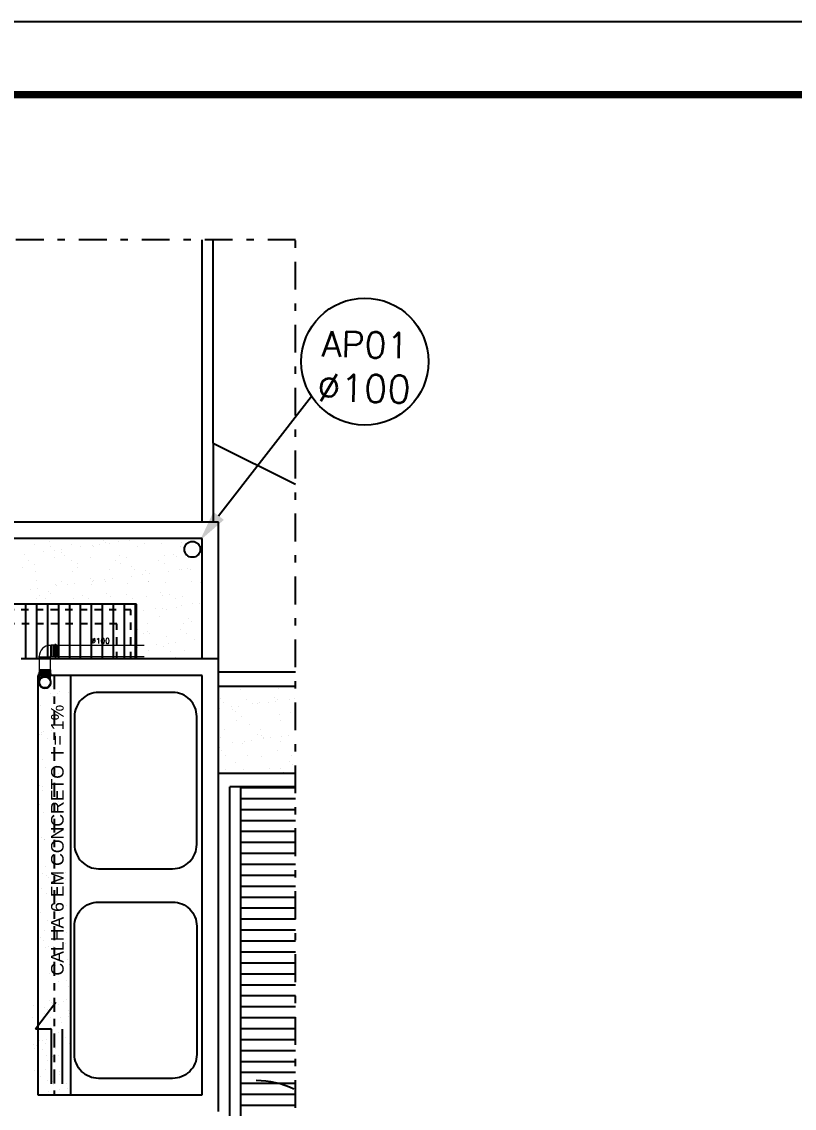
# Model space of a CAD drawing. Header units: millimetres. Extents: x 1573 to 2177, y 1587 to 1932.
# Drawn here: x 1937.05 to 1947.63, y 1916.86 to 1931.73 of the extents above; entities that cross this region are included whole.
import ezdxf
from ezdxf.enums import TextEntityAlignment as Align

# ---------------------------------------------------------------- set-up
doc = ezdxf.new("R2010")
doc.units = ezdxf.units.MM
doc.header["$LTSCALE"] = 0.03
for name, pattern in [('CONTINU', [0]), ('DASHDOT', [25.4, 12.7, -6.35, 0, -6.35]), ('HIDDEN', [9.525, 6.35, -3.175])]:
    doc.linetypes.add(name, pattern=pattern)
for name, color, linetype in [('-HIDRO', 8, 'Continuous'), ('A-PEN-C', 4, 'Continuous'), ('PL09', 9, 'Continuous'), ("PRANCHA - PROJETU'S", 7, 'Continuous'), ('Texto-Tubos', 7, 'Continuous'), ('Tinterno', 9, 'Continuous')]:
    doc.layers.add(name, color=color, linetype=linetype)
doc.layers.add('TigreCad', color=2, linetype='Continuous', lineweight=13)
doc.styles.add('ARIAL', font='arial.ttf')
doc.styles.add('ROMANS', font='romans.shx', dxfattribs={"height": 0.1})
doc.styles.add('TCTUBOS-TXT', font='txt.shx')

# ---------------------------------------------------------------- blocks, each defined once
blk = doc.blocks.new('ADFSGASDFG')
at = {"layer": "PRANCHA - PROJETU'S", "color": 1}
blk.add_line((360.678, 107.346), (276.578, 107.346), dxfattribs=at)
at = {"layer": "PRANCHA - PROJETU'S", "color": 4, "const_width": 0.1}
blk.add_lwpolyline([(279.078, 106.346), (359.678, 106.346), (359.678, 48.946), (279.078, 48.946)], close=True, dxfattribs=at)
blk = doc.blocks.new('11031501d')
at = {"layer": 'TigreCad'}
blk.add_circle((0, 0), 75, dxfattribs=at)
at = {"layer": 'Tinterno'}
blk.add_circle((0, 0), 72.5, dxfattribs=at)
blk = doc.blocks.new('j9n100s')
at = {"layer": 'TigreCad'}
for p, q in [((27.3, 50.8), (60, 50.8)), ((27.3, -50.8), (60, -50.8))]:
    blk.add_line(p, q, dxfattribs=at)
blk.add_circle((0, 0), 53.2, dxfattribs=at)
for start, end in [(61.78498, 298.21502), (298.21502, 61.78498)]:
    blk.add_arc((0, 0), 57.7, start, end, dxfattribs=at)
at = {"layer": 'Tinterno'}
blk.add_line((60, -50.8), (60, 50.8), dxfattribs=at)
blk.add_circle((0, 0), 51, dxfattribs=at)
blk = doc.blocks.new('11031030p')
at = {"layer": 'TigreCad'}
for p, q in [((0, -53.3), (0, 53.2)), ((0, 53.2), (4.4, 53.2)), ((6.2, 56.9), (5.4, 54)), ((7.2, 57.6), (16.6, 57.6)), ((7.2, -56.7), (7.2, 56.6)), ((16.6, -56.7), (16.6, 56.6)), ((17.6, 56.7), (17.8, 54.2)), ((18.8, 53.2), (30.9, 53.2)), ((30.9, 53.2), (31.2, 53)), ((50.9, 53), (31.2, 53)), ((50.9, 53), (53.1, 50.8)), ((53.1, -50.8), (53.1, 50.8)), ((0, -53.3), (4.4, -53.3)), ((6.2, -56.9), (5.4, -54)), ((7.2, -57.7), (16.6, -57.7)), ((17.6, -56.7), (17.8, -54.2)), ((18.8, -53.3), (30.9, -53.3)), ((30.9, -53.3), (31.2, -53)), ((31.2, -53), (50.9, -53)), ((50.9, -53), (53.1, -50.8))]:
    blk.add_line(p, q, dxfattribs=at)
for centre, start, end in [((4.4, 54.2), 270, 345), ((7.2, 56.6), 90, 165), ((16.6, 56.6), 5, 90), ((18.8, 54.2), 185, 270), ((4.4, -54.2), 15, 90), ((7.2, -56.7), 195, 270), ((16.6, -56.7), 270, 355), ((18.8, -54.2), 90, 175)]:
    blk.add_arc(centre, 1, start, end, dxfattribs=at)
at = {"layer": 'Tinterno'}
for p, q in [((5.2, -53.3), (5.2, 53.2)), ((17.9, -53.3), (17.9, 53.2)), ((30.9, 53.2), (30.9, -53.3)), ((31.2, 53), (31.2, -53)), ((50.9, 53), (50.9, -53))]:
    blk.add_line(p, q, dxfattribs=at)
blk = doc.blocks.new('j9n100p')
at = {"layer": 'TigreCad'}
for p, q in [((54.9, 50.8), (48.6, 50.8)), ((57.1, 53), (54.9, 50.8)), ((76.8, 53), (57.1, 53)), ((57.1, 53), (57.1, -53)), ((77.1, 53.2), (76.8, 53)), ((89.2, 53.2), (77.1, 53.2)), ((77.1, 53.2), (77.1, -53.3)), ((90.4, 56.7), (90.2, 54.2)), ((100.8, 57.6), (91.4, 57.6)), ((91.4, 56.6), (91.4, -56.6)), ((100.8, 56.6), (100.8, -56.6)), ((101.8, 56.9), (102.6, 54)), ((108, 53.2), (103.6, 53.2)), ((108, 53.2), (108, -53.3)), ((-50.8, -60), (-50.8, -48.6)), ((50.8, -60), (50.8, -51.8)), ((54.9, -50.8), (51.8, -50.8)), ((57.1, -53), (54.9, -50.8)), ((76.8, -53), (57.1, -53)), ((77.1, -53.3), (76.8, -53)), ((89.2, -53.3), (77.1, -53.3)), ((90.4, -56.7), (90.2, -54.2)), ((100.8, -57.6), (91.4, -57.6)), ((101.8, -56.9), (102.6, -54)), ((108, -53.3), (103.6, -53.3))]:
    blk.add_line(p, q, dxfattribs=at)
for centre, radius, start, end in [((48.6, -48.6), 99.4, 90, 180), ((89.2, 54.2), 1, 270, 355), ((91.4, 56.6), 1, 90, 175), ((100.8, 56.6), 1, 15, 90), ((103.6, 54.2), 1, 195, 270), ((51.8, -51.8), 1, 90, 180), ((89.2, -54.2), 1, 5, 90), ((91.4, -56.6), 1, 185, 270), ((100.8, -56.6), 1, 270, 345), ((103.6, -54.2), 1, 90, 165)]:
    blk.add_arc(centre, radius, start, end, dxfattribs=at)
at = {"layer": 'Tinterno'}
for p, q in [((54.9, 50.8), (54.9, -50.8)), ((76.8, 53), (76.8, -53)), ((90.1, 53.2), (90.1, -53.3)), ((102.8, 53.2), (102.8, -53.3)), ((50.8, -60), (-50.8, -60))]:
    blk.add_line(p, q, dxfattribs=at)

msp = doc.modelspace()

# ---------------------------------------------------------------- linework, layer by layer
at = {"layer": '-HIDRO', "linetype": 'DASHDOT'}
for p, q in [((1940.802, 1928.747), (1922.089, 1928.747)), ((1940.802, 1899.62), (1940.802, 1928.747))]:
    msp.add_line(p, q, dxfattribs=at)
at = {"layer": '-HIDRO'}
for p, q in [((1939.523, 1924.883), (1939.523, 1928.747)), ((1939.673, 1925.964), (1939.673, 1928.747)), ((1939.673, 1925.964), (1940.802, 1925.402)), ((1939.673, 1925.964), (1939.673, 1924.883)), ((1939.748, 1924.883), (1928.27, 1924.883)), ((1939.748, 1923.008), (1939.748, 1924.883)), ((1939.523, 1924.658), (1928.495, 1924.658)), ((1937.432, 1924.614), (1937.432, 1924.614)), ((1938.17, 1924.629), (1938.17, 1924.629)), ((1938.205, 1924.597), (1938.205, 1924.597)), ((1938.248, 1924.594), (1938.248, 1924.594)), ((1938.375, 1924.613), (1938.375, 1924.613)), ((1938.53, 1924.634), (1938.53, 1924.634)), ((1938.629, 1924.647), (1938.629, 1924.647)), ((1938.735, 1924.592), (1938.735, 1924.592)), ((1938.967, 1924.59), (1938.967, 1924.59)), ((1939.234, 1924.599), (1939.234, 1924.599)), ((1939.523, 1923.008), (1939.523, 1924.658)), ((1937.091, 1924.444), (1937.091, 1924.444)), ((1937.235, 1924.57), (1937.235, 1924.57)), ((1937.349, 1924.478), (1937.349, 1924.478)), ((1937.448, 1924.545), (1937.448, 1924.545)), ((1937.504, 1924.499), (1937.504, 1924.499)), ((1937.597, 1924.462), (1937.597, 1924.462)), ((1937.603, 1924.512), (1937.603, 1924.512)), ((1937.734, 1924.576), (1937.734, 1924.576)), ((1937.862, 1924.546), (1937.862, 1924.546)), ((1938.017, 1924.566), (1938.017, 1924.566)), ((1938.041, 1924.546), (1938.041, 1924.546)), ((1938.116, 1924.579), (1938.116, 1924.579)), ((1938.634, 1924.547), (1938.634, 1924.547)), ((1939.133, 1924.438), (1939.133, 1924.438)), ((1939.227, 1924.548), (1939.227, 1924.548)), ((1937.144, 1924.36), (1937.144, 1924.36)), ((1937.224, 1924.308), (1937.224, 1924.308)), ((1937.504, 1924.4), (1937.504, 1924.4)), ((1937.632, 1924.43), (1937.632, 1924.43)), ((1937.737, 1924.361), (1937.737, 1924.361)), ((1937.817, 1924.309), (1937.817, 1924.309)), ((1937.991, 1924.397), (1937.991, 1924.397)), ((1938.33, 1924.362), (1938.33, 1924.362)), ((1938.395, 1924.423), (1938.395, 1924.423)), ((1938.41, 1924.311), (1938.41, 1924.311)), ((1938.49, 1924.404), (1938.49, 1924.404)), ((1938.923, 1924.363), (1938.923, 1924.363)), ((1939.004, 1924.422), (1939.004, 1924.422)), ((1939.004, 1924.312), (1939.004, 1924.312)), ((1939.168, 1924.406), (1939.168, 1924.406)), ((1939.492, 1924.42), (1939.492, 1924.42)), ((1939.517, 1924.364), (1939.517, 1924.364)), ((1937.06, 1924.262), (1937.06, 1924.262)), ((1937.247, 1924.203), (1937.247, 1924.203)), ((1937.746, 1924.209), (1937.746, 1924.209)), ((1937.822, 1924.256), (1937.822, 1924.256)), ((1938.26, 1924.227), (1938.26, 1924.227)), ((1938.551, 1924.143), (1938.551, 1924.143)), ((1938.56, 1924.271), (1938.56, 1924.271)), ((1938.596, 1924.239), (1938.596, 1924.239)), ((1938.705, 1924.163), (1938.705, 1924.163)), ((1938.747, 1924.225), (1938.747, 1924.225)), ((1938.805, 1924.177), (1938.805, 1924.177)), ((1939.063, 1924.211), (1939.063, 1924.211)), ((1939.218, 1924.231), (1939.218, 1924.231)), ((1939.246, 1924.231), (1939.246, 1924.231)), ((1939.317, 1924.244), (1939.317, 1924.244)), ((1939.358, 1924.232), (1939.358, 1924.232)), ((1937.249, 1924.089), (1937.249, 1924.089)), ((1937.516, 1924.033), (1937.516, 1924.033)), ((1937.525, 1924.008), (1937.525, 1924.008)), ((1937.601, 1924.068), (1937.601, 1924.068)), ((1937.68, 1924.028), (1937.68, 1924.028)), ((1937.779, 1924.042), (1937.779, 1924.042)), ((1937.988, 1924.104), (1937.988, 1924.104)), ((1938.003, 1924.03), (1938.003, 1924.03)), ((1938.023, 1924.072), (1938.023, 1924.072)), ((1938.038, 1924.076), (1938.038, 1924.076)), ((1938.193, 1924.096), (1938.193, 1924.096)), ((1938.195, 1924.069), (1938.195, 1924.069)), ((1938.292, 1924.109), (1938.292, 1924.109)), ((1938.502, 1924.037), (1938.502, 1924.037)), ((1938.785, 1924.065), (1938.785, 1924.065)), ((1938.788, 1924.07), (1938.788, 1924.07)), ((1939.016, 1924.055), (1939.016, 1924.055)), ((1939.381, 1924.071), (1939.381, 1924.071)), ((1939.504, 1924.053), (1939.504, 1924.053)), ((1937.167, 1923.961), (1937.167, 1923.961)), ((1937.266, 1923.974), (1937.266, 1923.974)), ((1937.297, 1923.883), (1937.297, 1923.883)), ((1937.415, 1923.937), (1937.415, 1923.937)), ((1937.45, 1923.905), (1937.45, 1923.905)), ((1937.891, 1923.884), (1937.891, 1923.884)), ((1938.213, 1923.898), (1938.213, 1923.898)), ((1938.272, 1923.86), (1938.272, 1923.86)), ((1938.484, 1923.885), (1938.484, 1923.885)), ((1938.759, 1923.858), (1938.759, 1923.858)), ((1938.951, 1923.913), (1938.951, 1923.913)), ((1938.986, 1923.881), (1938.986, 1923.881)), ((1939.077, 1923.886), (1939.077, 1923.886)), ((1939.258, 1923.864), (1939.258, 1923.864)), ((1938.623, 1923.758), (1928.495, 1923.758)), ((1937.11, 1923.683), (1937.11, 1923.758)), ((1937.259, 1923.835), (1937.259, 1923.835)), ((1937.26, 1923.683), (1937.26, 1923.758)), ((1937.378, 1923.831), (1937.378, 1923.831)), ((1937.41, 1923.683), (1937.41, 1923.758)), ((1937.56, 1923.683), (1937.56, 1923.758)), ((1937.71, 1923.683), (1937.71, 1923.758)), ((1937.758, 1923.842), (1937.758, 1923.842)), ((1937.86, 1923.683), (1937.86, 1923.758)), ((1937.971, 1923.832), (1937.971, 1923.832)), ((1938.01, 1923.683), (1938.01, 1923.758)), ((1938.16, 1923.683), (1938.16, 1923.758)), ((1938.31, 1923.683), (1938.31, 1923.758)), ((1938.46, 1923.683), (1938.46, 1923.758)), ((1938.564, 1923.833), (1938.564, 1923.833)), ((1938.61, 1923.008), (1938.61, 1923.758)), ((1938.623, 1923.008), (1938.623, 1923.758)), ((1938.98, 1923.706), (1938.98, 1923.706)), ((1939.158, 1923.835), (1939.158, 1923.835)), ((1939.176, 1923.707), (1939.176, 1923.707)), ((1939.239, 1923.741), (1939.239, 1923.741)), ((1939.394, 1923.761), (1939.394, 1923.761)), ((1939.493, 1923.774), (1939.493, 1923.774)), ((1937.11, 1923.488), (1937.11, 1923.683)), ((1937.26, 1923.488), (1937.26, 1923.683)), ((1937.41, 1923.488), (1937.41, 1923.683)), ((1937.56, 1923.488), (1937.56, 1923.683)), ((1937.71, 1923.488), (1937.71, 1923.683)), ((1937.86, 1923.488), (1937.86, 1923.683)), ((1938.01, 1923.488), (1938.01, 1923.683)), ((1938.16, 1923.488), (1938.16, 1923.683)), ((1938.31, 1923.488), (1938.31, 1923.683)), ((1938.46, 1923.008), (1938.46, 1923.683)), ((1938.726, 1923.673), (1938.726, 1923.673)), ((1938.881, 1923.693), (1938.881, 1923.693)), ((1938.942, 1923.593), (1938.942, 1923.593)), ((1939.028, 1923.688), (1939.028, 1923.688)), ((1939.341, 1923.556), (1939.341, 1923.556)), ((1939.516, 1923.686), (1939.516, 1923.686)), ((1937.11, 1923.008), (1937.11, 1923.488)), ((1937.26, 1923.008), (1937.26, 1923.488)), ((1937.41, 1923.008), (1937.41, 1923.488)), ((1937.56, 1923.008), (1937.56, 1923.488)), ((1937.71, 1923.008), (1937.71, 1923.488)), ((1937.86, 1923.008), (1937.86, 1923.488)), ((1938.01, 1923.008), (1938.01, 1923.488)), ((1938.16, 1923.008), (1938.16, 1923.488)), ((1938.31, 1923.008), (1938.31, 1923.488)), ((1938.638, 1923.408), (1938.638, 1923.408)), ((1938.771, 1923.491), (1938.771, 1923.491)), ((1939.231, 1923.409), (1939.231, 1923.409)), ((1939.27, 1923.497), (1939.27, 1923.497)), ((1939.376, 1923.523), (1939.376, 1923.523)), ((1938.718, 1923.356), (1938.718, 1923.356)), ((1938.769, 1923.388), (1938.769, 1923.388)), ((1938.804, 1923.356), (1938.804, 1923.356)), ((1939.04, 1923.321), (1939.04, 1923.321)), ((1939.311, 1923.358), (1939.311, 1923.358)), ((1939.415, 1923.27), (1939.415, 1923.27)), ((1938.643, 1923.169), (1938.643, 1923.169)), ((1938.783, 1923.124), (1938.783, 1923.124)), ((1938.902, 1923.203), (1938.902, 1923.203)), ((1938.993, 1923.182), (1938.993, 1923.182)), ((1939.057, 1923.223), (1939.057, 1923.223)), ((1939.096, 1923.116), (1939.096, 1923.116)), ((1939.156, 1923.236), (1939.156, 1923.236)), ((1939.282, 1923.13), (1939.282, 1923.13)), ((1939.748, 1923.008), (1937.048, 1923.008)), ((1939.159, 1923.031), (1939.159, 1923.031)), ((1939.748, 1916.813), (1939.748, 1923.008)), ((1939.748, 1922.833), (1940.802, 1922.833)), ((1939.523, 1922.783), (1937.273, 1922.783)), ((1937.273, 1922.783), (1937.273, 1917.038)), ((1937.275, 1922.681), (1937.275, 1922.681)), ((1937.295, 1922.734), (1937.295, 1922.734)), ((1937.723, 1922.783), (1937.723, 1917.038)), ((1939.523, 1917.038), (1939.523, 1922.783)), ((1937.441, 1922.529), (1937.441, 1922.529)), ((1937.47, 1922.636), (1937.47, 1922.636)), ((1937.539, 1922.53), (1937.539, 1922.53)), ((1937.564, 1922.564), (1937.564, 1922.564)), ((1937.694, 1922.551), (1937.694, 1922.551)), ((1939.748, 1922.638), (1940.802, 1922.638)), ((1940.05, 1922.591), (1940.05, 1922.591)), ((1940.347, 1922.634), (1940.347, 1922.634)), ((1940.565, 1922.609), (1940.565, 1922.609)), ((1937.28, 1922.496), (1937.28, 1922.496)), ((1937.307, 1922.367), (1937.307, 1922.367)), ((1937.476, 1922.497), (1937.476, 1922.497)), ((1939.774, 1922.467), (1939.774, 1922.467)), ((1939.821, 1922.415), (1939.821, 1922.415)), ((1940.02, 1922.364), (1940.02, 1922.364)), ((1940.132, 1922.456), (1940.132, 1922.456)), ((1940.212, 1922.405), (1940.212, 1922.405)), ((1940.279, 1922.398), (1940.279, 1922.398)), ((1940.308, 1922.412), (1940.308, 1922.412)), ((1940.434, 1922.418), (1940.434, 1922.418)), ((1940.513, 1922.482), (1940.513, 1922.482)), ((1940.533, 1922.431), (1940.533, 1922.431)), ((1940.548, 1922.45), (1940.548, 1922.45)), ((1940.725, 1922.457), (1940.725, 1922.457)), ((1940.792, 1922.465), (1940.792, 1922.465)), ((1939.766, 1922.33), (1939.766, 1922.33)), ((1939.921, 1922.351), (1939.921, 1922.351)), ((1939.94, 1922.315), (1939.94, 1922.315)), ((1939.975, 1922.283), (1939.975, 1922.283)), ((1940.062, 1922.224), (1940.062, 1922.224)), ((1940.577, 1922.242), (1940.577, 1922.242)), ((1940.737, 1922.276), (1940.737, 1922.276)), ((1939.997, 1922.163), (1939.997, 1922.163)), ((1940.165, 1922.109), (1940.165, 1922.109)), ((1940.59, 1922.164), (1940.59, 1922.164)), ((1937.294, 1921.972), (1937.294, 1921.972)), ((1937.319, 1922), (1937.319, 1922)), ((1937.32, 1921.973), (1937.32, 1921.973)), ((1937.357, 1922.013), (1937.357, 1922.013)), ((1937.4, 1921.922), (1937.4, 1921.922)), ((1937.456, 1922.026), (1937.456, 1922.026)), ((1939.773, 1921.926), (1939.773, 1921.926)), ((1939.833, 1922.048), (1939.833, 1922.048)), ((1940.286, 1921.979), (1940.286, 1921.979)), ((1940.32, 1922.045), (1940.32, 1922.045)), ((1940.331, 1921.957), (1940.331, 1921.957)), ((1940.366, 1921.928), (1940.366, 1921.928)), ((1940.366, 1921.925), (1940.366, 1921.925)), ((1940.454, 1921.928), (1940.454, 1921.928)), ((1940.609, 1921.948), (1940.609, 1921.948)), ((1940.708, 1921.961), (1940.708, 1921.961)), ((1937.484, 1921.798), (1937.484, 1921.798)), ((1939.758, 1921.79), (1939.758, 1921.79)), ((1939.942, 1921.86), (1939.942, 1921.86)), ((1940.074, 1921.857), (1940.074, 1921.857)), ((1940.096, 1921.88), (1940.096, 1921.88)), ((1940.196, 1921.893), (1940.196, 1921.893)), ((1940.589, 1921.875), (1940.589, 1921.875)), ((1937.331, 1921.633), (1937.331, 1921.633)), ((1939.793, 1921.758), (1939.793, 1921.758)), ((1939.845, 1921.681), (1939.845, 1921.681)), ((1940.15, 1921.686), (1940.15, 1921.686)), ((1940.332, 1921.678), (1940.332, 1921.678)), ((1940.555, 1921.751), (1940.555, 1921.751)), ((1940.744, 1921.687), (1940.744, 1921.687)), ((1937.378, 1921.523), (1937.378, 1921.523)), ((1937.473, 1921.496), (1937.473, 1921.496)), ((1937.533, 1921.543), (1937.533, 1921.543)), ((1939.846, 1921.501), (1939.846, 1921.501)), ((1939.983, 1921.584), (1939.983, 1921.584)), ((1940.086, 1921.49), (1940.086, 1921.49)), ((1940.44, 1921.502), (1940.44, 1921.502)), ((1940.601, 1921.508), (1940.601, 1921.508)), ((1940.721, 1921.599), (1940.721, 1921.599)), ((1940.756, 1921.567), (1940.756, 1921.567)), ((1940.785, 1921.478), (1940.785, 1921.478)), ((1937.554, 1921.445), (1937.554, 1921.445)), ((1940.802, 1921.438), (1939.748, 1921.438)), ((1939.927, 1921.449), (1939.927, 1921.449)), ((1940.52, 1921.45), (1940.52, 1921.45)), ((1940.63, 1921.457), (1940.63, 1921.457)), ((1937.301, 1921.273), (1937.301, 1921.273)), ((1937.338, 1921.203), (1937.338, 1921.203)), ((1937.343, 1921.266), (1937.343, 1921.266)), ((1939.901, 1898.72), (1939.901, 1921.258)), ((1940.802, 1921.258), (1939.901, 1921.258)), ((1940.051, 1898.72), (1940.051, 1921.258)), ((1940.051, 1921.248), (1940.802, 1921.248)), ((1937.295, 1921.018), (1937.295, 1921.018)), ((1937.467, 1921.121), (1937.467, 1921.121)), ((1937.502, 1921.089), (1937.502, 1921.089)), ((1937.553, 1921.052), (1937.553, 1921.052)), ((1940.051, 1921.098), (1940.802, 1921.098)), ((1937.355, 1920.899), (1937.355, 1920.899)), ((1940.051, 1920.948), (1940.802, 1920.948)), ((1937.492, 1920.726), (1937.492, 1920.726)), ((1940.051, 1920.798), (1940.802, 1920.798)), ((1937.285, 1920.596), (1937.285, 1920.596)), ((1940.051, 1920.648), (1940.802, 1920.648)), ((1937.32, 1920.564), (1937.32, 1920.564)), ((1937.367, 1920.532), (1937.367, 1920.532)), ((1937.371, 1920.535), (1937.371, 1920.535)), ((1937.47, 1920.548), (1937.47, 1920.548)), ((1940.051, 1920.498), (1940.802, 1920.498)), ((1937.51, 1920.39), (1937.51, 1920.39)), ((1940.051, 1920.348), (1940.802, 1920.348)), ((1937.379, 1920.165), (1937.379, 1920.165)), ((1940.051, 1920.198), (1940.802, 1920.198)), ((1937.342, 1920.064), (1937.342, 1920.064)), ((1937.392, 1920.045), (1937.392, 1920.045)), ((1937.422, 1920.013), (1937.422, 1920.013)), ((1937.547, 1920.065), (1937.547, 1920.065)), ((1937.646, 1920.078), (1937.646, 1920.078)), ((1937.648, 1919.995), (1937.648, 1919.995)), ((1940.051, 1920.048), (1940.802, 1920.048)), ((1937.327, 1919.865), (1937.327, 1919.865)), ((1940.051, 1919.898), (1940.802, 1919.898)), ((1937.391, 1919.798), (1937.391, 1919.798)), ((1937.493, 1919.713), (1937.493, 1919.713)), ((1937.528, 1919.681), (1937.528, 1919.681)), ((1940.051, 1919.748), (1940.802, 1919.748)), ((1937.309, 1919.54), (1937.309, 1919.54)), ((1937.496, 1919.587), (1937.496, 1919.587)), ((1937.567, 1919.575), (1937.567, 1919.575)), ((1937.576, 1919.536), (1937.576, 1919.536)), ((1937.66, 1919.628), (1937.66, 1919.628)), ((1937.722, 1919.595), (1937.722, 1919.595)), ((1940.051, 1919.598), (1940.802, 1919.598)), ((1937.403, 1919.431), (1937.403, 1919.431)), ((1937.718, 1919.508), (1937.718, 1919.508)), ((1940.051, 1919.448), (1940.802, 1919.448)), ((1937.36, 1919.294), (1937.36, 1919.294)), ((1937.672, 1919.261), (1937.672, 1919.261)), ((1940.051, 1919.298), (1940.802, 1919.298)), ((1937.311, 1919.188), (1937.311, 1919.188)), ((1937.346, 1919.156), (1937.346, 1919.156)), ((1937.649, 1919.11), (1937.649, 1919.11)), ((1940.051, 1919.148), (1940.802, 1919.148)), ((1937.385, 1919.057), (1937.385, 1919.057)), ((1937.415, 1919.064), (1937.415, 1919.064)), ((1937.484, 1919.07), (1937.484, 1919.07)), ((1937.536, 1918.983), (1937.536, 1918.983)), ((1940.051, 1918.998), (1940.802, 1918.998)), ((1937.514, 1918.817), (1937.514, 1918.817)), ((1937.684, 1918.894), (1937.684, 1918.894)), ((1937.701, 1918.831), (1937.701, 1918.831)), ((1940.051, 1918.848), (1940.802, 1918.848)), ((1937.427, 1918.697), (1937.427, 1918.697)), ((1940.051, 1918.698), (1940.802, 1918.698)), ((1937.561, 1918.587), (1937.561, 1918.587)), ((1937.66, 1918.6), (1937.66, 1918.6)), ((1937.696, 1918.527), (1937.696, 1918.527)), ((1940.051, 1918.548), (1940.802, 1918.548)), ((1937.668, 1918.34), (1937.668, 1918.34)), ((1940.051, 1918.398), (1940.802, 1918.398)), ((1937.218, 1918.261), (1937.218, 1918.261)), ((1937.369, 1918.237), (1937.369, 1918.237)), ((1937.404, 1918.205), (1937.404, 1918.205)), ((1937.439, 1918.33), (1937.439, 1918.33)), ((1937.455, 1918.298), (1937.455, 1918.298)), ((1937.476, 1918.295), (1937.476, 1918.295)), ((1937.519, 1918.306), (1937.519, 1918.306)), ((1937.554, 1918.273), (1937.554, 1918.273)), ((1937.631, 1918.315), (1937.631, 1918.315)), ((1937.695, 1918.192), (1937.695, 1918.192)), ((1940.051, 1918.248), (1940.802, 1918.248)), ((1937.198, 1918.101), (1937.198, 1918.101)), ((1937.323, 1918.063), (1937.323, 1918.063)), ((1937.364, 1918.155), (1937.364, 1918.155)), ((1937.444, 1918.104), (1937.444, 1918.104)), ((1937.582, 1918.097), (1937.582, 1918.097)), ((1937.696, 1918.107), (1937.696, 1918.107)), ((1937.708, 1918.16), (1937.708, 1918.16)), ((1940.051, 1918.098), (1940.802, 1918.098)), ((1937.451, 1917.962), (1937.451, 1917.962)), ((1937.467, 1917.931), (1937.467, 1917.931)), ((1937.559, 1917.899), (1937.559, 1917.899)), ((1937.594, 1918.031), (1937.594, 1918.031)), ((1940.051, 1917.948), (1940.802, 1917.948)), ((1937.294, 1917.778), (1937.294, 1917.778)), ((1937.337, 1917.781), (1937.337, 1917.781)), ((1937.372, 1917.748), (1937.372, 1917.748)), ((1937.393, 1917.791), (1937.393, 1917.791)), ((1937.652, 1917.825), (1937.652, 1917.825)), ((1937.72, 1917.793), (1937.72, 1917.793)), ((1940.051, 1917.798), (1940.802, 1917.798)), ((1937.21, 1917.734), (1937.21, 1917.734)), ((1937.222, 1917.68), (1937.222, 1917.68)), ((1937.255, 1917.714), (1937.255, 1917.714)), ((1937.336, 1917.662), (1937.336, 1917.662)), ((1937.463, 1917.595), (1937.463, 1917.595)), ((1937.518, 1917.678), (1937.518, 1917.678)), ((1937.598, 1917.627), (1937.598, 1917.627)), ((1937.708, 1917.74), (1937.708, 1917.74)), ((1940.051, 1917.648), (1940.802, 1917.648)), ((1937.399, 1917.579), (1937.399, 1917.579)), ((1937.411, 1917.506), (1937.411, 1917.506)), ((1937.479, 1917.564), (1937.479, 1917.564)), ((1937.498, 1917.593), (1937.498, 1917.593)), ((1937.562, 1917.575), (1937.562, 1917.575)), ((1940.051, 1917.498), (1940.802, 1917.498)), ((1937.222, 1917.367), (1937.222, 1917.367)), ((1937.382, 1917.385), (1937.382, 1917.385)), ((1937.47, 1917.308), (1937.47, 1917.308)), ((1937.569, 1917.321), (1937.569, 1917.321)), ((1937.577, 1917.354), (1937.577, 1917.354)), ((1937.612, 1917.322), (1937.612, 1917.322)), ((1937.713, 1917.422), (1937.713, 1917.422)), ((1937.72, 1917.373), (1937.72, 1917.373)), ((1940.051, 1917.348), (1940.802, 1917.348)), ((1937.315, 1917.287), (1937.315, 1917.287)), ((1937.409, 1917.237), (1937.409, 1917.237)), ((1937.475, 1917.228), (1937.475, 1917.228)), ((1937.49, 1917.185), (1937.49, 1917.185)), ((1937.491, 1917.197), (1937.491, 1917.197)), ((1937.672, 1917.201), (1937.672, 1917.201)), ((1940.051, 1917.198), (1940.802, 1917.198)), ((1937.273, 1917.038), (1939.523, 1917.038)), ((1937.38, 1917.05), (1937.38, 1917.05)), ((1937.42, 1917.089), (1937.42, 1917.089)), ((1937.575, 1917.109), (1937.575, 1917.109)), ((1937.674, 1917.122), (1937.674, 1917.122)), ((1940.051, 1917.048), (1940.802, 1917.048)), ((1940.051, 1916.898), (1940.802, 1916.898))]:
    msp.add_line(p, q, dxfattribs=at)
at = {"layer": '-HIDRO', "linetype": 'HIDDEN', "ltscale": 0.5}
for p, q in [((1938.548, 1923.683), (1928.495, 1923.683)), ((1938.548, 1923.008), (1938.548, 1923.683)), ((1938.353, 1923.488), (1928.495, 1923.488)), ((1938.353, 1923.008), (1938.353, 1923.488))]:
    msp.add_line(p, q, dxfattribs=at)
at = {"layer": '-HIDRO', "linetype": 'DASHDOT', "ltscale": 0.5}
msp.add_line((1937.498, 1922.783), (1937.498, 1917.038), dxfattribs=at)
at = {"layer": '-HIDRO'}
msp.add_arc((1940.262, 1916.035), 1.2, 64.5324, 90, dxfattribs=at)
at = {"linetype": 'CONTINU', "ltscale": 0.5}
for points in [[(1937.776, 1920.466, 0.414214), (1938.106, 1920.136), (1939.119, 1920.136, 0.414214), (1939.449, 1920.466), (1939.449, 1922.221, 0.414214), (1939.119, 1922.551), (1938.106, 1922.551, 0.414214), (1937.776, 1922.221)], [(1937.776, 1919.349, -0.414214), (1938.106, 1919.679), (1939.119, 1919.679, -0.414214), (1939.449, 1919.349), (1939.449, 1917.594, -0.414214), (1939.119, 1917.264), (1938.106, 1917.264, -0.414214), (1937.776, 1917.594)]]:
    msp.add_lwpolyline(points, format="xyb", close=True, dxfattribs=at)
at = {"layer": 'A-PEN-C'}
msp.add_line((1939.748, 1924.967), (1941.02, 1926.605), dxfattribs=at)
msp.add_circle((1941.749, 1927.08), 0.87, dxfattribs=at)
msp.add_solid([(1939.493, 1924.63), (1939.676, 1925.022), (1939.82, 1924.913)], dxfattribs=at)
at = {"layer": 'PL09', "ltscale": 100}
for p, q in [((1937.519, 1918.306), (1937.242, 1917.938)), ((1937.46, 1917.938), (1937.242, 1917.938)), ((1937.46, 1917.188), (1937.46, 1917.938)), ((1937.61, 1917.188), (1937.61, 1917.938))]:
    msp.add_line(p, q, dxfattribs=at)
at = {"layer": 'TigreCad', "ltscale": 100}
for p, q in [((1937.532, 1923.195), (1938.731, 1923.195)), ((1937.295, 1922.858), (1937.295, 1923.053)), ((1937.447, 1922.858), (1937.447, 1923.053)), ((1937.532, 1923.042), (1938.731, 1923.042))]:
    msp.add_line(p, q, dxfattribs=at)

# ---------------------------------------------------------------- block references
at = {"layer": 'PL09', "ltscale": 100, "xscale": 0.0015, "yscale": 0.0015, "zscale": 0.0015}
msp.add_blockref('11031501d', (1939.389, 1924.509), dxfattribs=at)
at = {"layer": 'PL09', "ltscale": 100, "xscale": 0.0015, "yscale": 0.0015, "zscale": 0.0015, "rotation": 89.99999999999999}
msp.add_blockref('11031030p', (1937.371, 1922.779), dxfattribs=at)
at = {"layer": "PRANCHA - PROJETU'S", "color": 1}
msp.add_blockref('ADFSGASDFG', (1607.877, 1824.388), dxfattribs=at)
at = {"layer": 'TigreCad', "ltscale": 100, "xscale": 0.0015, "yscale": 0.0015, "zscale": 0.0015}
msp.add_blockref('j9n100p', (1937.37, 1923.118), dxfattribs=at)
at = {"layer": 'TigreCad', "ltscale": 100, "xscale": 0.0015, "yscale": 0.0015, "zscale": 0.0015, "rotation": 89.99999999999999}
msp.add_blockref('j9n100s', (1937.371, 1922.689), dxfattribs=at)

# ---------------------------------------------------------------- texts
at = {"style": 'ARIAL'}
msp.add_text('CALHA 6 EM CONCRETO  I = 1%%%', height=0.17279, rotation=90, dxfattribs=at).set_placement((1937.541, 1920.527), align=Align.MIDDLE_CENTER)
at = {"layer": 'A-PEN-C', "style": 'ROMANS'}
for s, height, p in [('AP01', 0.351, (1941.75, 1927.136)), ('%%C100', 0.374, (1941.734, 1926.527))]:
    msp.add_text(s, height=height, rotation=358.7108, dxfattribs=at).set_placement(p, align=Align.CENTER)
at = {"layer": 'Texto-Tubos', "ltscale": 100, "style": 'TCTUBOS-TXT'}
msp.add_text('%%C100', height=0.075, dxfattribs=at).set_placement((1938.132, 1923.218), align=Align.CENTER)

doc.saveas('drawing.dxf')
